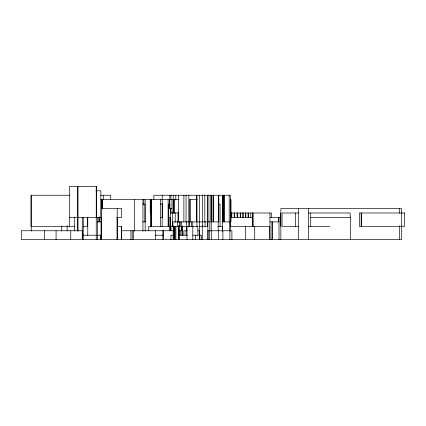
<?xml version="1.0" encoding="UTF-8"?>
<svg xmlns="http://www.w3.org/2000/svg" width="426" height="426" viewBox="0 0 426 426"><rect width="100%" height="100%" fill="white"/><g stroke="black" fill="none" stroke-linecap="round" stroke-linejoin="round"><path stroke-width="0.64" d="M95.765 190.8L100.877 190.8L100.877 217.441M69.907 195.241L31.007 195.241L31.007 226.318L74.401 226.318M100.52 195.241L110.653 195.241L110.653 199.869M100.648 199.682L179.016 199.682M197.179 199.682L189.282 199.682L189.282 221.882L210.109 221.882L210.109 195.241M230.381 199.682L231.014 199.682L231.014 221.882L222.676 221.882M101.122 204.118L102.501 204.118M142.699 204.118L144.925 204.118L144.925 221.882M160.485 204.118L162.412 204.118M170.235 204.118L168.446 204.118L168.446 226.318M218.804 204.118L220.072 204.118L220.072 226.483M101.053 208.559L121.644 208.559L121.644 217.441L116.873 217.441M171.966 208.559L169.788 208.559L169.788 199.682M150.602 213L150.24 213L150.24 199.682M178.92 213L170.325 213L170.325 208.559M230.519 213L271.399 213L271.399 217.441M298.514 213L282.039 213L282.039 226.318L298.514 226.318M308.525 213L350.204 213L350.204 217.441M69.459 217.441L77.287 217.441M77.676 217.441L101.25 217.441M160.485 217.441L162.412 217.441M168.116 217.441L170.235 217.441L170.235 230.759M230.881 217.441L252.607 217.441M270.025 217.441L280.755 217.441M310.719 217.441L350.46 217.441L350.46 239.641M97.149 221.882L101.271 221.882M142.699 221.882L145.181 221.882M188.856 221.882L172.913 221.882L172.913 226.318M211.221 221.882L218.82 221.882L218.82 195.241M269.94 221.882L279.025 221.882M83.006 226.318L87.767 226.318M116.873 226.318L121.607 226.318L121.607 239.641M199.645 226.318L207.851 226.318M217.851 226.318L222.34 226.318L222.34 231.393M230.189 226.318L269.807 226.318L269.807 239.641M308.525 226.318L329.804 226.318M121.101 230.759L173.196 230.759M179.09 230.759L182.536 230.759M187.179 230.759L183.883 230.759L183.883 235.2M197.717 230.759L199.645 230.759M207.851 230.759L231.909 230.759L231.909 239.641M83.006 235.2L96.244 235.2M97.149 235.2L101.271 235.2M155.075 235.2L163.387 235.2M173.366 235.2L170.948 235.2L170.948 239.641M178.979 235.2L187.179 235.2M192.818 235.2L201.423 235.2L201.423 239.641M401.627 213L401.627 226.318M401.436 213.186L401.436 208.559L280.856 208.559L280.856 239.641M401.436 225.753L401.436 239.641L21.3 239.641L21.3 230.759L82.346 230.759L82.346 239.641M399.577 208.559L399.577 213.186M399.577 225.753L399.577 239.641M361.53 213L361.53 226.318M361.168 213L361.168 226.318M310.719 213L310.719 226.318M308.525 208.559L308.525 239.641M298.514 208.559L298.514 239.641M295.346 213L295.346 226.318M280.335 213L280.335 226.318M279.025 217.441L279.025 239.641M278.631 217.441L278.631 222.01M272.342 221.882L272.342 239.641M271.921 221.882L271.921 239.641M269.946 213L269.946 239.641M254.716 226.318L254.716 239.641M253.023 213L253.023 226.643M252.82 213L252.82 226.643M252.607 213L252.607 226.643M250.807 213L250.807 217.441M248.353 213L248.353 217.441M248.044 213L248.044 217.441M245.791 213L245.791 217.441M245.578 226.318L245.578 239.641M245.419 213L245.419 217.441M243.177 213L243.177 217.441M242.788 213L242.788 217.441M240.562 213L240.562 217.441M240.216 213L240.216 217.441M237.745 213L237.745 217.441M237.074 213L237.074 217.441M234.534 213L234.534 217.441M234.209 213L234.209 217.441M231.819 213L231.819 217.441M231.456 213L231.456 217.441M230.684 199.682L230.684 221.882M230.594 199.682L230.551 226.318M230.381 221.77L230.381 231.121M230.354 226.318L230.301 195.241L153.887 195.241L153.887 199.847M229.886 230.759L229.886 239.641M229.689 221.749L229.689 231.025M229.193 195.241L229.193 221.882M224.22 195.241L224.22 221.882M223.985 195.241L223.985 221.882M223.283 195.241L223.283 221.882M222.878 195.241L222.878 221.882M222.878 230.759L222.878 239.641M222.676 195.241L222.676 231.025M218.421 230.759L218.421 239.641M218.378 195.241L218.378 221.882M218.197 221.749L218.197 231.025M213.437 195.241L213.437 221.882M213.16 195.241L213.16 221.882M211.818 195.241L211.818 221.882M211.45 195.241L211.45 221.882M211.45 230.759L211.45 239.641M211.221 195.241L211.221 231.025M209.842 221.749L209.842 231.025M209.4 230.759L209.4 239.641M208.053 195.241L208.053 221.882M208.053 230.759L208.053 239.641M207.851 221.69L207.851 239.641M207.622 221.69L207.622 226.318M207.537 195.241L207.537 221.882M205.028 221.69L205.028 226.318M204.821 195.241L204.821 221.882M202.622 221.69L202.622 226.318M202.467 195.241L202.467 221.882M202.291 225.721L202.291 239.641M199.863 235.2L199.863 239.641M199.693 235.2L199.693 239.641M199.645 221.69L199.645 235.663M199.395 195.241L199.395 221.882M199.395 230.759L199.395 235.2M197.861 235.2L197.861 226.318L148.775 226.318L148.775 230.759M196.94 195.241L196.94 226.536M196.716 195.241L196.716 221.882M195.465 235.2L195.465 239.641M192.808 221.951L192.818 239.641M191.418 221.951L191.418 226.536M190.544 199.682L190.544 221.882M189.485 221.951L189.485 226.536M188.856 195.241L188.856 226.387M186.993 226.318L186.993 239.641M186.684 221.69L186.684 231.025M186.055 195.241L186.055 221.882M186.055 230.759L186.055 235.2M183.883 195.241L183.883 221.882M182.536 225.721L182.536 235.663M181.907 226.318L181.918 235.2M181.401 221.69L181.401 226.318M181.295 226.318L181.295 230.759M180.198 221.882L180.198 226.318M180.198 230.759L180.198 235.2M179.639 221.882L179.639 226.318M179.09 225.828L179.09 239.641M178.941 225.828L178.979 239.641M178.723 225.828L178.766 239.641M178.67 226.318L178.67 239.641M178.616 195.241L178.616 221.882M178.286 226.318L178.286 239.641M178.025 212.675L178.025 222.42M177.647 221.882L177.647 226.318M175.81 195.241L175.81 199.879M175.863 226.318L175.863 239.641M175.192 212.675L175.192 222.42M175.001 226.318L175.001 239.641M174.564 199.682L174.564 213M174.564 226.318L174.564 239.641M173.936 226.318L173.936 239.641M173.797 199.682L173.797 213M173.196 195.241L173.185 213M173.196 225.721L173.185 239.641M172.493 212.675L172.493 226.318M171.966 199.682L171.966 213M170.948 195.241L170.948 199.869M170.948 226.153L170.948 230.759M170.56 208.692L170.56 230.759M170.427 208.559L170.427 213M169.937 217.441L169.937 226.318M169.862 195.241L169.862 199.869M169.862 204.118L169.852 208.559M169.585 199.682L169.612 204.118M169.585 226.318L169.612 230.759M168.116 199.682L168.116 226.318M163.254 230.359L163.254 239.641M162.945 230.359L162.945 239.641M162.412 203.58L162.412 217.223M162.231 195.241L162.231 199.869M162.184 199.682L162.184 226.318M160.485 199.682L160.485 226.318M155.506 230.759L155.506 239.641M151.363 199.682L151.363 226.318M151.177 199.682L151.177 226.318M150.623 199.682L150.623 226.318M145.181 199.682L145.181 231.121M143.85 199.682L143.85 204.267M142.95 199.682L142.95 231.121M134.376 199.682L134.376 231.121M133.365 230.759L133.365 239.641M132.252 230.759L132.252 239.641M130.92 230.759L130.92 239.641M121.501 226.318L121.501 239.641M117.219 208.559L117.219 239.641M117.123 217.159L117.123 239.641M103.332 195.241L103.332 199.879M102.581 199.682L102.581 208.852M102.075 199.682L102.075 208.82M101.99 199.682L101.99 208.82M101.25 199.682L101.25 239.641M101.106 217.159L101.106 239.641M100.733 235.2L100.733 239.641M99.753 216.807L99.753 221.882M99.38 217.308L99.38 221.882M98.875 217.249L98.875 221.882M97.357 217.201L97.357 239.641M96.393 217.441L96.393 186.359L69.459 186.359L69.459 226.318M96.244 186.359L96.244 239.641M87.767 217.201L87.767 235.679M87.479 217.063L87.479 226.318M83.262 217.276L83.262 239.641M82.261 217.276L82.261 239.641M77.926 186.359L77.926 231.089M77.766 186.359L77.766 231.089M74.401 217.063L74.401 231.089M70.753 230.759L70.753 239.641M67.148 225.721L67.148 231.025M61.754 225.721L61.754 231.025M56.078 230.759L56.078 239.641M44.485 230.759L44.485 239.641M31.226 195.241L31.226 231.025M404.7 213L359.32 213L359.32 226.318L404.7 226.318L404.7 213"/></g></svg>
